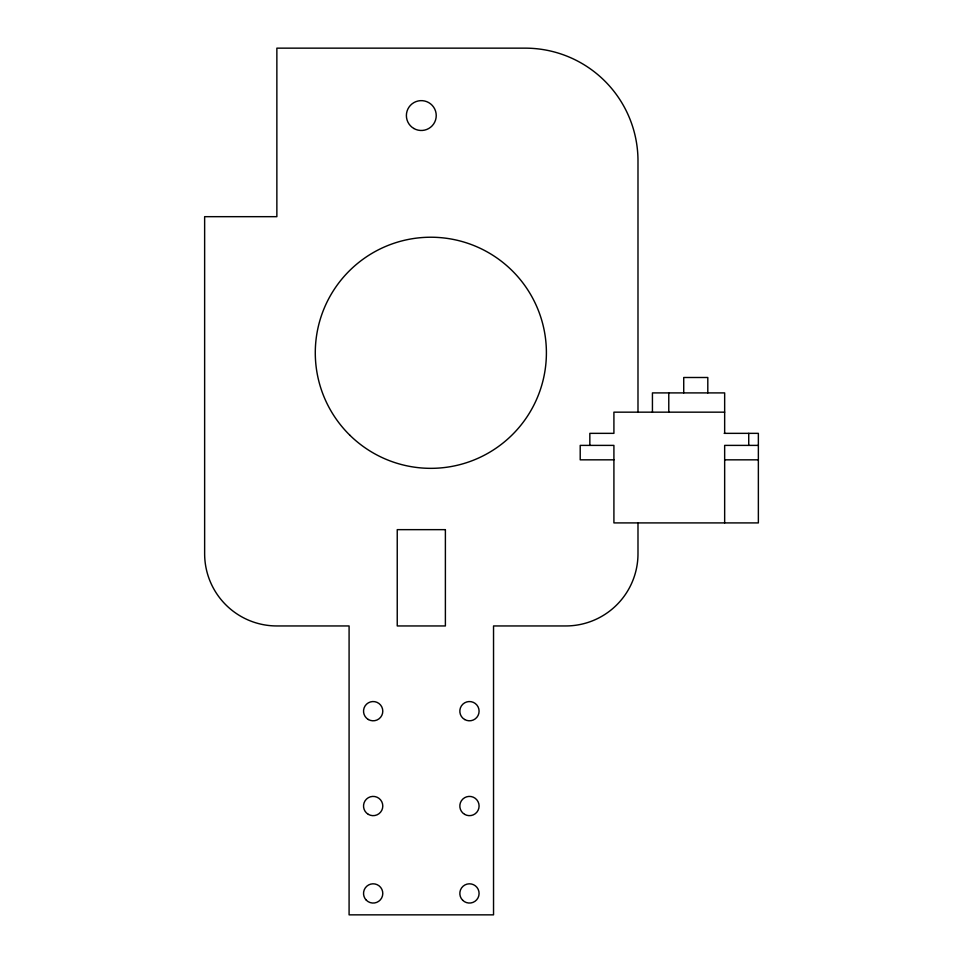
<?xml version="1.0" encoding="UTF-8"?>
<svg xmlns="http://www.w3.org/2000/svg" width="963" height="963" viewBox="0 0 963 963"><rect width="100%" height="100%" fill="white"/><g stroke="black" fill="none" stroke-linecap="round" stroke-linejoin="round"><path stroke-width="1.44" d="M724.658 412.164L613.913 412.164L613.913 433.35L589.838 433.35L589.838 445.388M724.176 433.35L758.363 433.35L758.363 522.909L613.913 522.909L613.913 445.388L580.208 445.388L580.208 459.833L613.913 459.833M758.363 445.388L724.658 445.388L724.658 522.909M724.658 459.833L758.363 459.833M748.733 433.35L748.733 445.388M724.658 433.35L724.658 392.904L652.433 392.904L652.433 412.164M707.805 392.904L707.805 377.496L683.73 377.496L683.73 392.904M668.779 392.904L668.779 412.164M637.988 412.393L637.988 160.929A112.779 112.779 0 0 0 525.208 48.15L276.863 48.15L276.863 216.675L204.638 216.675L204.638 553.725A72.225 72.225 0 0 0 276.863 625.95L349.088 625.95L349.088 914.85L493.538 914.85L493.538 625.95L565.763 625.95A72.225 72.225 0 0 0 637.988 553.725L637.988 522.909M445.388 529.65L397.238 529.65L397.238 625.95L445.388 625.95L445.388 529.65M462.649 900.236A9.63 9.63 0 0 0 478.767 895.915A9.63 9.63 0 0 0 466.971 884.13A9.63 9.63 0 0 0 462.649 900.236M464.648 719.517A9.63 9.63 0 0 0 479.093 711.176A9.63 9.63 0 0 0 464.648 702.834A9.63 9.63 0 0 0 464.648 719.517M464.648 814.373A9.63 9.63 0 0 0 479.093 806.031A9.63 9.63 0 0 0 464.648 797.689A9.63 9.63 0 0 0 464.648 814.373M368.348 719.517A9.63 9.63 0 0 0 382.793 711.176A9.63 9.63 0 0 0 368.348 702.834A9.63 9.63 0 0 0 368.348 719.517M368.348 814.373A9.63 9.63 0 0 0 382.793 806.031A9.63 9.63 0 0 0 368.348 797.689A9.63 9.63 0 0 0 368.348 814.373M366.349 900.236A9.63 9.63 0 0 0 382.467 895.915A9.63 9.63 0 0 0 370.671 884.13A9.63 9.63 0 0 0 366.349 900.236M413.849 128.488A14.927 14.927 0 0 0 436.239 115.56A14.927 14.927 0 0 0 413.849 102.632A14.927 14.927 0 0 0 413.849 128.488M350.002 435.36A115.56 115.56 0 0 0 542.771 381.517A115.56 115.56 0 0 0 399.765 241.484A115.56 115.56 0 0 0 350.002 435.36"/></g></svg>
